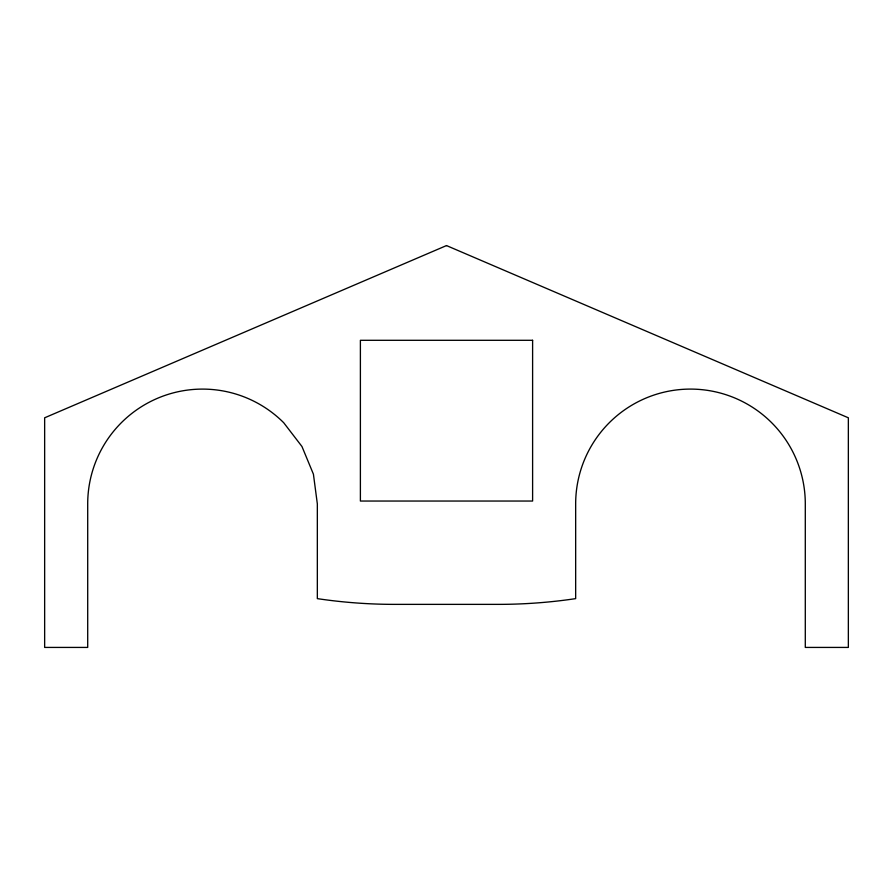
<?xml version="1.0" encoding="UTF-8"?>
<svg xmlns="http://www.w3.org/2000/svg" width="893" height="893" viewBox="0 0 893 893"><rect width="100%" height="100%" fill="white"/><g stroke="black" fill="none" stroke-linecap="round" stroke-linejoin="round"><path stroke-width="1.34" d="M446.5 245.575L44.65 417.801L44.65 647.425L87.704 647.425L87.704 503.909A114.817 114.817 0 0 1 283.706 422.724L301.957 446.5L313.421 474.194L317.339 503.909L317.339 598.634A525.988 525.988 0 0 0 394.829 604.371L498.171 604.371A525.988 525.988 0 0 0 575.661 598.634L575.661 503.909A114.817 114.817 0 0 1 690.479 389.091A114.817 114.817 0 0 1 805.296 503.909L805.296 647.425L848.35 647.425L848.35 417.801L446.5 245.575M532.608 340.3L360.392 340.3L360.392 501.04L532.608 501.04L532.608 340.3"/></g></svg>
